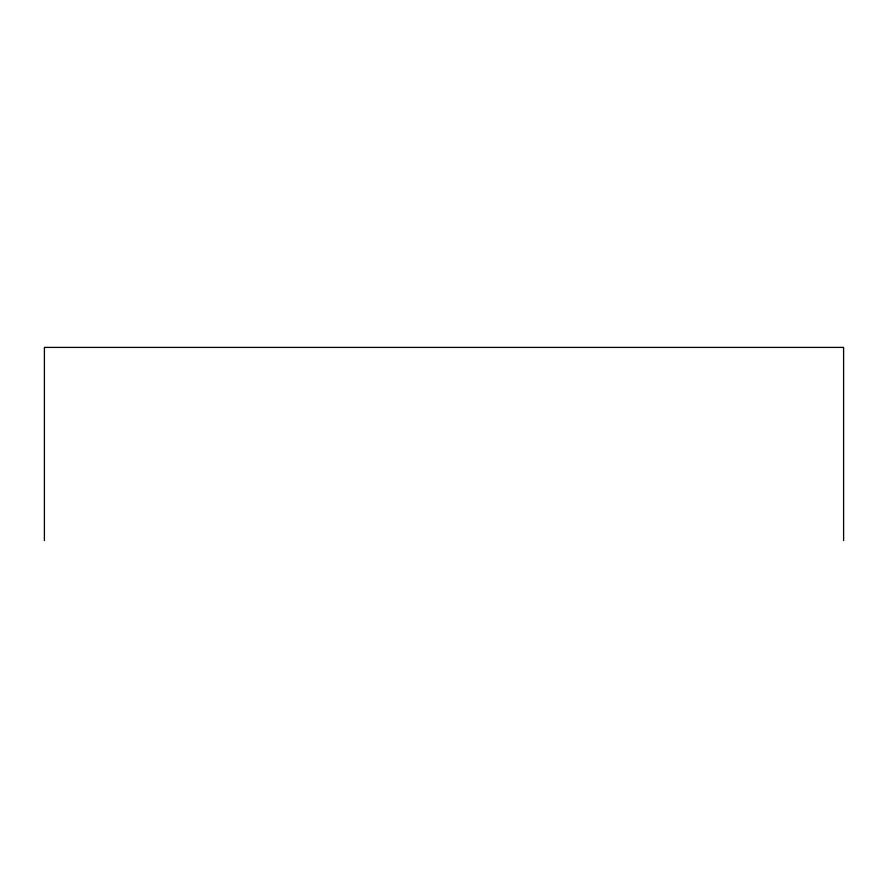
<?xml version="1.0" encoding="UTF-8"?>
<svg xmlns="http://www.w3.org/2000/svg" width="888" height="888" viewBox="0 0 888 888"><rect width="100%" height="100%" fill="white"/><g stroke="black" fill="none" stroke-linecap="round" stroke-linejoin="round"><path stroke-width="1.33" d="M843.6 540.592L843.6 347.408L44.4 347.408L44.4 540.592"/></g></svg>
